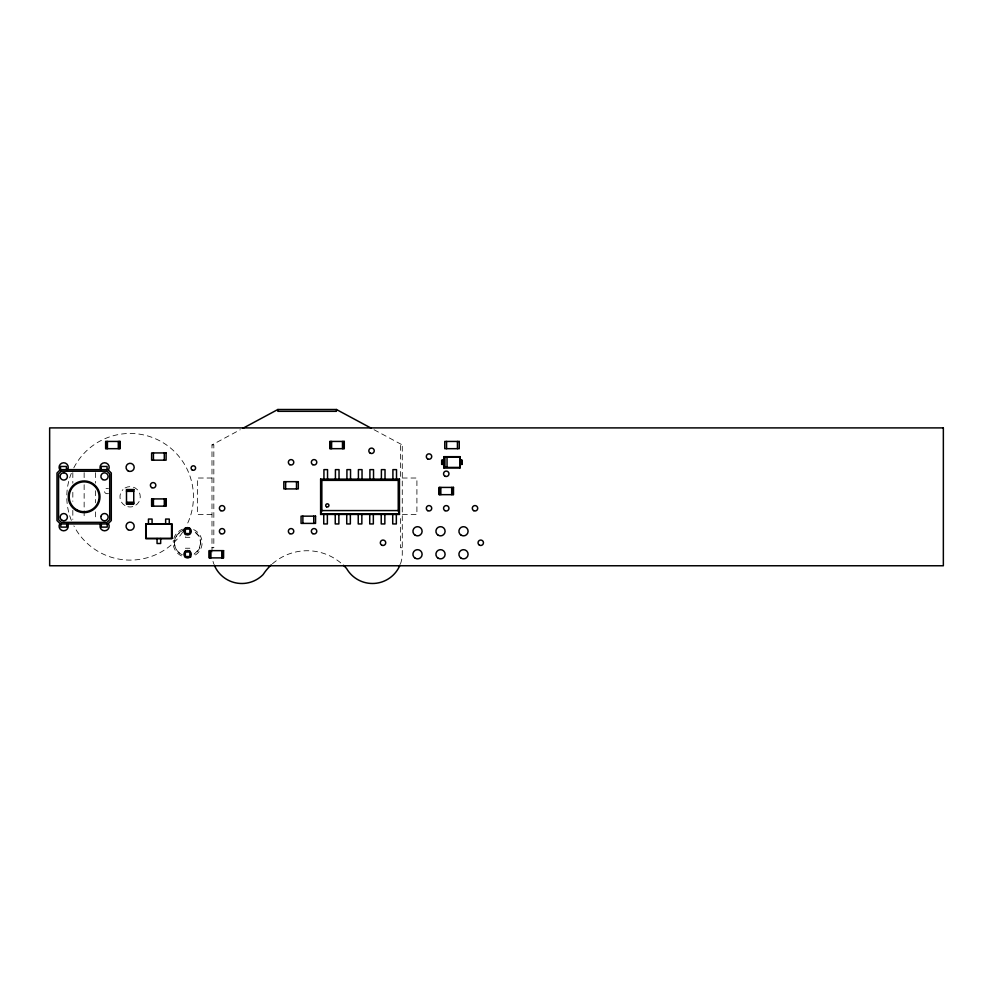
<?xml version="1.0" encoding="UTF-8"?>
<svg xmlns="http://www.w3.org/2000/svg" width="993" height="993" viewBox="0 0 993 993"><rect width="100%" height="100%" fill="white"/><g stroke="black" fill="none" stroke-linecap="round" stroke-linejoin="round"><path stroke-width="0.74" stroke-dasharray="4.96 3.72" d="M211.993 552.182L211.993 444.901L240.232 429.733M211.993 444.901L213.83 444.901L213.83 547.726L211.993 547.726M400.477 563.863A29.827 29.827 0 0 0 402.277 553.672L402.277 444.901L400.452 444.901L400.452 477.136M211.993 478.018L197.359 478.018L197.359 514.61L211.993 514.61M402.277 478.018L416.911 478.018L416.911 514.61L402.277 514.61M189.862 537.3L185.343 537.3L185.343 533.539M402.277 547.726L400.452 547.726L400.452 517.03M185.343 548.235L189.862 548.235M374.051 429.733L402.277 444.901M95.452 472.656L95.452 483.206M95.452 490.753L95.452 502.83M95.452 511.879L95.452 519.413M84.144 472.656L84.144 478.688M84.144 484.721L84.144 519.413M72.824 472.656L72.824 483.206M72.824 492.267L72.824 501.316M72.824 510.365L72.824 519.413M108.485 493.384A2.718 2.718 0 0 1 104.414 491.038A2.718 2.718 0 0 1 108.485 488.68M73.792 467.864A63.329 63.329 0 0 1 158.383 440.11A63.329 63.329 0 0 1 187.118 524.366M182.613 532.211A63.329 63.329 0 0 1 73.879 525.88M71.359 520.394A63.329 63.329 0 0 1 71.31 473.313M125.044 487.985A10.166 10.166 0 0 1 138.921 491.709A10.166 10.166 0 0 1 135.197 505.586M132.752 506.604A10.166 10.166 0 0 1 127.489 506.604M125.044 505.586A10.166 10.166 0 0 1 122.933 489.599M193.647 529.604A14.485 14.485 0 0 1 192.642 556.353M181.558 555.931A14.485 14.485 0 0 1 173.328 540.341M173.763 538.491A14.485 14.485 0 0 1 182.563 529.195M213.793 563.863A29.827 29.827 0 0 1 213.011 561.393M272.405 563.838A52.579 52.579 0 0 1 341.158 563.23M174.594 541.061C173.775 546.783 177.201 552.741 182.575 554.901A13.12 13.12 0 0 1 182.575 530.647L177.188 534.78L174.594 541.061M200.723 542.774L198.972 549.328L194.169 554.131A13.12 13.12 0 0 0 194.169 531.404L198.972 536.208L200.723 542.774"/><path stroke-width="1.49" d="M320.615 514.436L321.844 510.576L321.844 480.351L398.243 480.351L398.243 510.576L399.459 514.436L399.459 479.135L320.615 479.135L320.615 514.436L399.459 514.436M443.772 467.889L443.772 456.681L460.082 456.681L460.082 467.889L443.772 467.889L443.772 456.681M460.082 467.889L460.082 456.681M145.735 538.516L171.988 538.516L171.988 524.031L145.735 524.031L145.735 538.516L171.988 538.516M145.735 524.031L171.988 524.031M398.168 480.426L399.459 479.135M242.913 428.281L277.866 409.501L336.416 409.501L371.357 428.281M444.169 457.152L459.672 457.152M443.772 460.181L441.662 460.181L441.662 464.389L443.772 464.389M460.082 460.181L462.192 460.181L462.192 464.389L460.082 464.389M444.169 467.418L459.672 467.418M126.496 489.996L133.745 489.996M126.496 491.349L133.745 491.349M126.496 502.222L133.745 502.222M126.496 503.575L133.745 503.575M321.844 510.576L398.243 510.576M321.236 513.828L398.851 513.828M185.343 533.539L189.862 533.539L189.862 529.008L185.343 529.008L185.343 534.532M185.343 551.996L189.862 551.996M320.615 479.135L321.906 480.426M461.584 460.181L461.584 464.389M457.438 441.438L457.438 448.675M453.056 487.414L453.056 494.663M451.691 487.414L451.691 494.663M447.049 457.152L447.049 467.418M446.577 441.438L446.577 448.675M444.951 457.152L444.951 467.418M442.257 460.181L442.257 464.389M440.83 487.414L440.83 494.663M439.477 487.414L439.477 494.663M396.517 479.135L396.517 469.627L392.905 469.627L392.905 479.135M396.344 514.436L396.344 523.944L392.719 523.944L392.719 514.436M385.023 479.135L385.023 469.627L381.399 469.627L381.399 479.135M384.85 514.436L384.85 523.944L381.225 523.944L381.225 514.436M373.529 479.135L373.529 469.627L369.905 469.627L369.905 479.135M373.343 514.436L373.343 523.944L369.731 523.944L369.731 514.436M362.035 479.135L362.035 469.627L358.411 469.627L358.411 479.135M361.849 514.436L361.849 523.944L358.237 523.944L358.237 514.436M350.541 479.135L350.541 469.627L346.917 469.627L346.917 479.135M350.355 514.436L350.355 523.944L346.731 523.944L346.731 514.436M343.839 441.438L343.839 448.675M342.486 441.438L342.486 448.675M339.035 479.135L339.035 469.627L335.423 469.627L335.423 479.135M338.861 514.436L338.861 523.944L335.237 523.944L335.237 514.436M336.416 409.501L336.416 411.325L277.866 411.325L277.866 409.501M331.612 441.438L331.612 448.675M330.259 441.438L330.259 448.675M327.541 479.135L327.541 469.627L323.929 469.627L323.929 479.135M327.367 514.436L327.367 523.944L323.743 523.944L323.743 514.436M313.738 516.161L313.738 523.398M302.877 516.161L302.877 523.398M296.497 481.667L296.497 488.916M285.636 481.667L285.636 488.916M223.127 550.643L223.127 557.88M221.774 550.643L221.774 557.88M210.913 550.643L210.913 557.88M209.548 550.643L209.548 557.88M189.862 551.003L189.862 556.527L185.343 556.527L185.343 551.003M171.553 524.465L171.553 538.082M169.269 524.031L169.269 519.054L165.645 519.054L165.645 524.031M165.645 498.908L165.645 506.157M164.292 452.932L164.292 460.169M164.292 498.908L164.292 506.157M160.667 538.516L160.667 543.494L157.055 543.494L157.055 538.516M153.431 452.932L153.431 460.169M153.431 498.908L153.431 506.157M152.078 498.908L152.078 506.157M152.078 524.031L152.078 519.054L148.453 519.054L148.453 524.031M146.17 524.465L146.17 538.082M119.669 441.438L119.669 448.675M118.304 441.438L118.304 448.675M107.443 441.438L107.443 448.675M107.219 523.944L107.219 527.109L101.336 527.109L101.336 523.944M107.058 469.627L107.058 466.462L101.174 466.462L101.174 469.627M106.09 441.438L106.09 448.675M66.717 523.944L66.717 527.109L60.834 527.109L60.834 523.944M66.419 469.627L66.419 466.462L60.536 466.462L60.536 469.627M100.628 469.652A4.593 4.593 0 0 1 104.6 462.763A4.593 4.593 0 0 1 108.585 469.652M108.585 523.919A4.593 4.593 0 0 1 104.6 530.808A4.593 4.593 0 0 1 100.628 523.919M59.692 469.652A4.593 4.593 0 0 1 63.676 462.763A4.593 4.593 0 0 1 67.648 469.652M67.648 523.919A4.593 4.593 0 0 1 63.676 530.808A4.593 4.593 0 0 1 59.692 523.919M185.021 528.35A63.329 63.329 0 0 1 183.444 530.945M190.817 556.887A14.485 14.485 0 0 1 185.17 557.048M184.388 528.648A14.485 14.485 0 0 1 190.035 528.487M271.275 564.856A52.579 52.579 0 0 0 263.368 574.177L262.922 574.761A29.827 29.827 0 0 1 214.265 565.079M343.441 565.278A52.579 52.579 0 0 1 346.619 568.579A29.827 29.827 0 0 0 400.005 565.079M100.976 516.385L100.889 517.328A3.624 3.624 0 0 0 103.731 520.692L104.675 520.779A3.624 3.624 0 0 0 108.038 517.936L108.125 516.993A3.624 3.624 0 0 0 105.283 513.617L104.339 513.542A3.624 3.624 0 0 0 100.976 516.385M61.281 471.216L58.575 473.934L58.575 519.649L61.281 522.355L106.996 522.355L109.702 519.649L109.702 473.934L106.996 471.216L61.281 471.216M60.374 469.639L56.986 473.028L56.986 520.555L60.374 523.944L107.902 523.944L111.29 520.555L111.29 473.028L107.902 469.639L60.374 469.639M63.949 472.805L63.006 472.879A3.624 3.624 0 0 0 60.151 476.255L60.238 477.186A3.624 3.624 0 0 0 63.602 480.041L64.545 479.967A3.624 3.624 0 0 0 67.387 476.59L67.313 475.659A3.624 3.624 0 0 0 63.949 472.805M943.35 427.896L49.65 427.896L49.65 565.762L943.35 565.762L943.35 427.896M120.116 441.438L105.63 441.438L105.63 448.675L120.116 448.675L120.116 441.438M344.286 441.438L329.813 441.438L329.813 448.675L344.286 448.675L344.286 441.438M459.25 441.438L444.765 441.438L444.765 448.675L459.25 448.675L459.25 441.438M166.104 452.932L151.619 452.932L151.619 460.169L166.104 460.169L166.104 452.932M298.31 481.667L283.824 481.667L283.824 488.916L298.31 488.916L298.31 481.667M453.503 487.414L439.018 487.414L439.018 494.663L453.503 494.663L453.503 487.414M133.745 489.549L126.496 489.549L126.496 504.022L133.745 504.022L133.745 489.549M166.104 498.908L151.619 498.908L151.619 506.157L166.104 506.157L166.104 498.908M315.551 516.161L301.065 516.161L301.065 523.398L315.551 523.398L315.551 516.161M223.586 550.643L209.101 550.643L209.101 557.88L223.586 557.88L223.586 550.643M381.672 545.12A2.718 2.718 0 0 0 385.743 542.774A2.718 2.718 0 0 0 381.672 540.415A2.718 2.718 0 0 0 381.672 545.12M220.731 533.626A2.718 2.718 0 0 0 224.803 531.267A2.718 2.718 0 0 0 220.731 528.921A2.718 2.718 0 0 0 220.731 533.626M289.708 464.65A2.718 2.718 0 0 0 293.779 462.291A2.718 2.718 0 0 0 289.708 459.945A2.718 2.718 0 0 0 289.708 464.65M312.696 464.65A2.718 2.718 0 0 0 316.779 462.291A2.718 2.718 0 0 0 312.696 459.945A2.718 2.718 0 0 0 312.696 464.65M289.708 533.626A2.718 2.718 0 0 0 293.779 531.267A2.718 2.718 0 0 0 289.708 528.921A2.718 2.718 0 0 0 289.708 533.626M473.649 510.638A2.718 2.718 0 0 0 477.72 508.279A2.718 2.718 0 0 0 473.649 505.934A2.718 2.718 0 0 0 473.649 510.638M370.178 453.156A2.718 2.718 0 0 0 374.249 450.797A2.718 2.718 0 0 0 370.178 448.451A2.718 2.718 0 0 0 370.178 453.156M444.901 510.638A2.718 2.718 0 0 0 448.973 508.279A2.718 2.718 0 0 0 444.901 505.934A2.718 2.718 0 0 0 444.901 510.638M444.901 476.144A2.718 2.718 0 0 0 448.973 473.798A2.718 2.718 0 0 0 444.901 471.439A2.718 2.718 0 0 0 444.901 476.144M151.755 487.637A2.718 2.718 0 0 0 155.827 485.292A2.718 2.718 0 0 0 151.755 482.933A2.718 2.718 0 0 0 151.755 487.637M427.66 510.638A2.718 2.718 0 0 0 431.732 508.279A2.718 2.718 0 0 0 427.66 505.934A2.718 2.718 0 0 0 427.66 510.638M427.66 458.903A2.718 2.718 0 0 0 431.732 456.544A2.718 2.718 0 0 0 427.66 454.198A2.718 2.718 0 0 0 427.66 458.903M192.22 469.999A2.259 2.259 0 0 0 195.609 468.051A2.259 2.259 0 0 0 192.22 466.089A2.259 2.259 0 0 0 192.22 469.999M479.396 545.12A2.718 2.718 0 0 0 483.467 542.774A2.718 2.718 0 0 0 479.396 540.415A2.718 2.718 0 0 0 479.396 545.12M312.696 533.626A2.718 2.718 0 0 0 316.779 531.267A2.718 2.718 0 0 0 312.696 528.921A2.718 2.718 0 0 0 312.696 533.626M220.731 510.638A2.718 2.718 0 0 0 224.803 508.279A2.718 2.718 0 0 0 220.731 505.934A2.718 2.718 0 0 0 220.731 510.638M461.211 535.252A4.593 4.593 0 0 0 468.1 531.267A4.593 4.593 0 0 0 461.211 527.295A4.593 4.593 0 0 0 461.211 535.252M461.211 558.252A4.593 4.593 0 0 0 468.1 554.268A4.593 4.593 0 0 0 461.211 550.283A4.593 4.593 0 0 0 461.211 558.252M438.211 535.252A4.593 4.593 0 0 0 445.112 531.267A4.593 4.593 0 0 0 438.211 527.295A4.593 4.593 0 0 0 438.211 535.252M438.211 558.252A4.593 4.593 0 0 0 445.112 554.268A4.593 4.593 0 0 0 438.211 550.283A4.593 4.593 0 0 0 438.211 558.252M415.223 535.252A4.593 4.593 0 0 0 422.124 531.267A4.593 4.593 0 0 0 415.223 527.295A4.593 4.593 0 0 0 415.223 535.252M415.223 558.252A4.593 4.593 0 0 0 422.124 554.268A4.593 4.593 0 0 0 415.223 550.283A4.593 4.593 0 0 0 415.223 558.252M185.765 557.445A3.674 3.674 0 0 0 191.277 554.268A3.674 3.674 0 0 0 185.765 551.078A3.674 3.674 0 0 0 185.765 557.445M185.765 534.457A3.674 3.674 0 0 0 191.277 531.267A3.674 3.674 0 0 0 185.765 528.09A3.674 3.674 0 0 0 185.765 534.457M128.085 470.893A4.071 4.071 0 0 0 134.192 467.368A4.071 4.071 0 0 0 128.085 463.843A4.071 4.071 0 0 0 128.085 470.893M128.085 529.728A4.071 4.071 0 0 0 134.192 526.203A4.071 4.071 0 0 0 128.085 522.678A4.071 4.071 0 0 0 128.085 529.728M102.701 479.557A3.624 3.624 0 0 0 108.125 476.417A3.624 3.624 0 0 0 102.701 473.289A3.624 3.624 0 0 0 102.701 479.557M61.963 520.295A3.624 3.624 0 0 0 67.4 517.154A3.624 3.624 0 0 0 61.963 514.026A3.624 3.624 0 0 0 61.963 520.295M76.225 510.514A15.838 15.838 0 0 0 99.983 496.785A15.838 15.838 0 0 0 76.225 483.07A15.838 15.838 0 0 0 76.225 510.514M76.672 509.719A14.932 14.932 0 0 0 99.077 496.785A14.932 14.932 0 0 0 76.672 483.852A14.932 14.932 0 0 0 76.672 509.719M326.523 506.802A1.601 1.601 0 0 0 328.931 505.412A1.601 1.601 0 0 0 326.523 504.022A1.601 1.601 0 0 0 326.523 506.802"/></g></svg>
